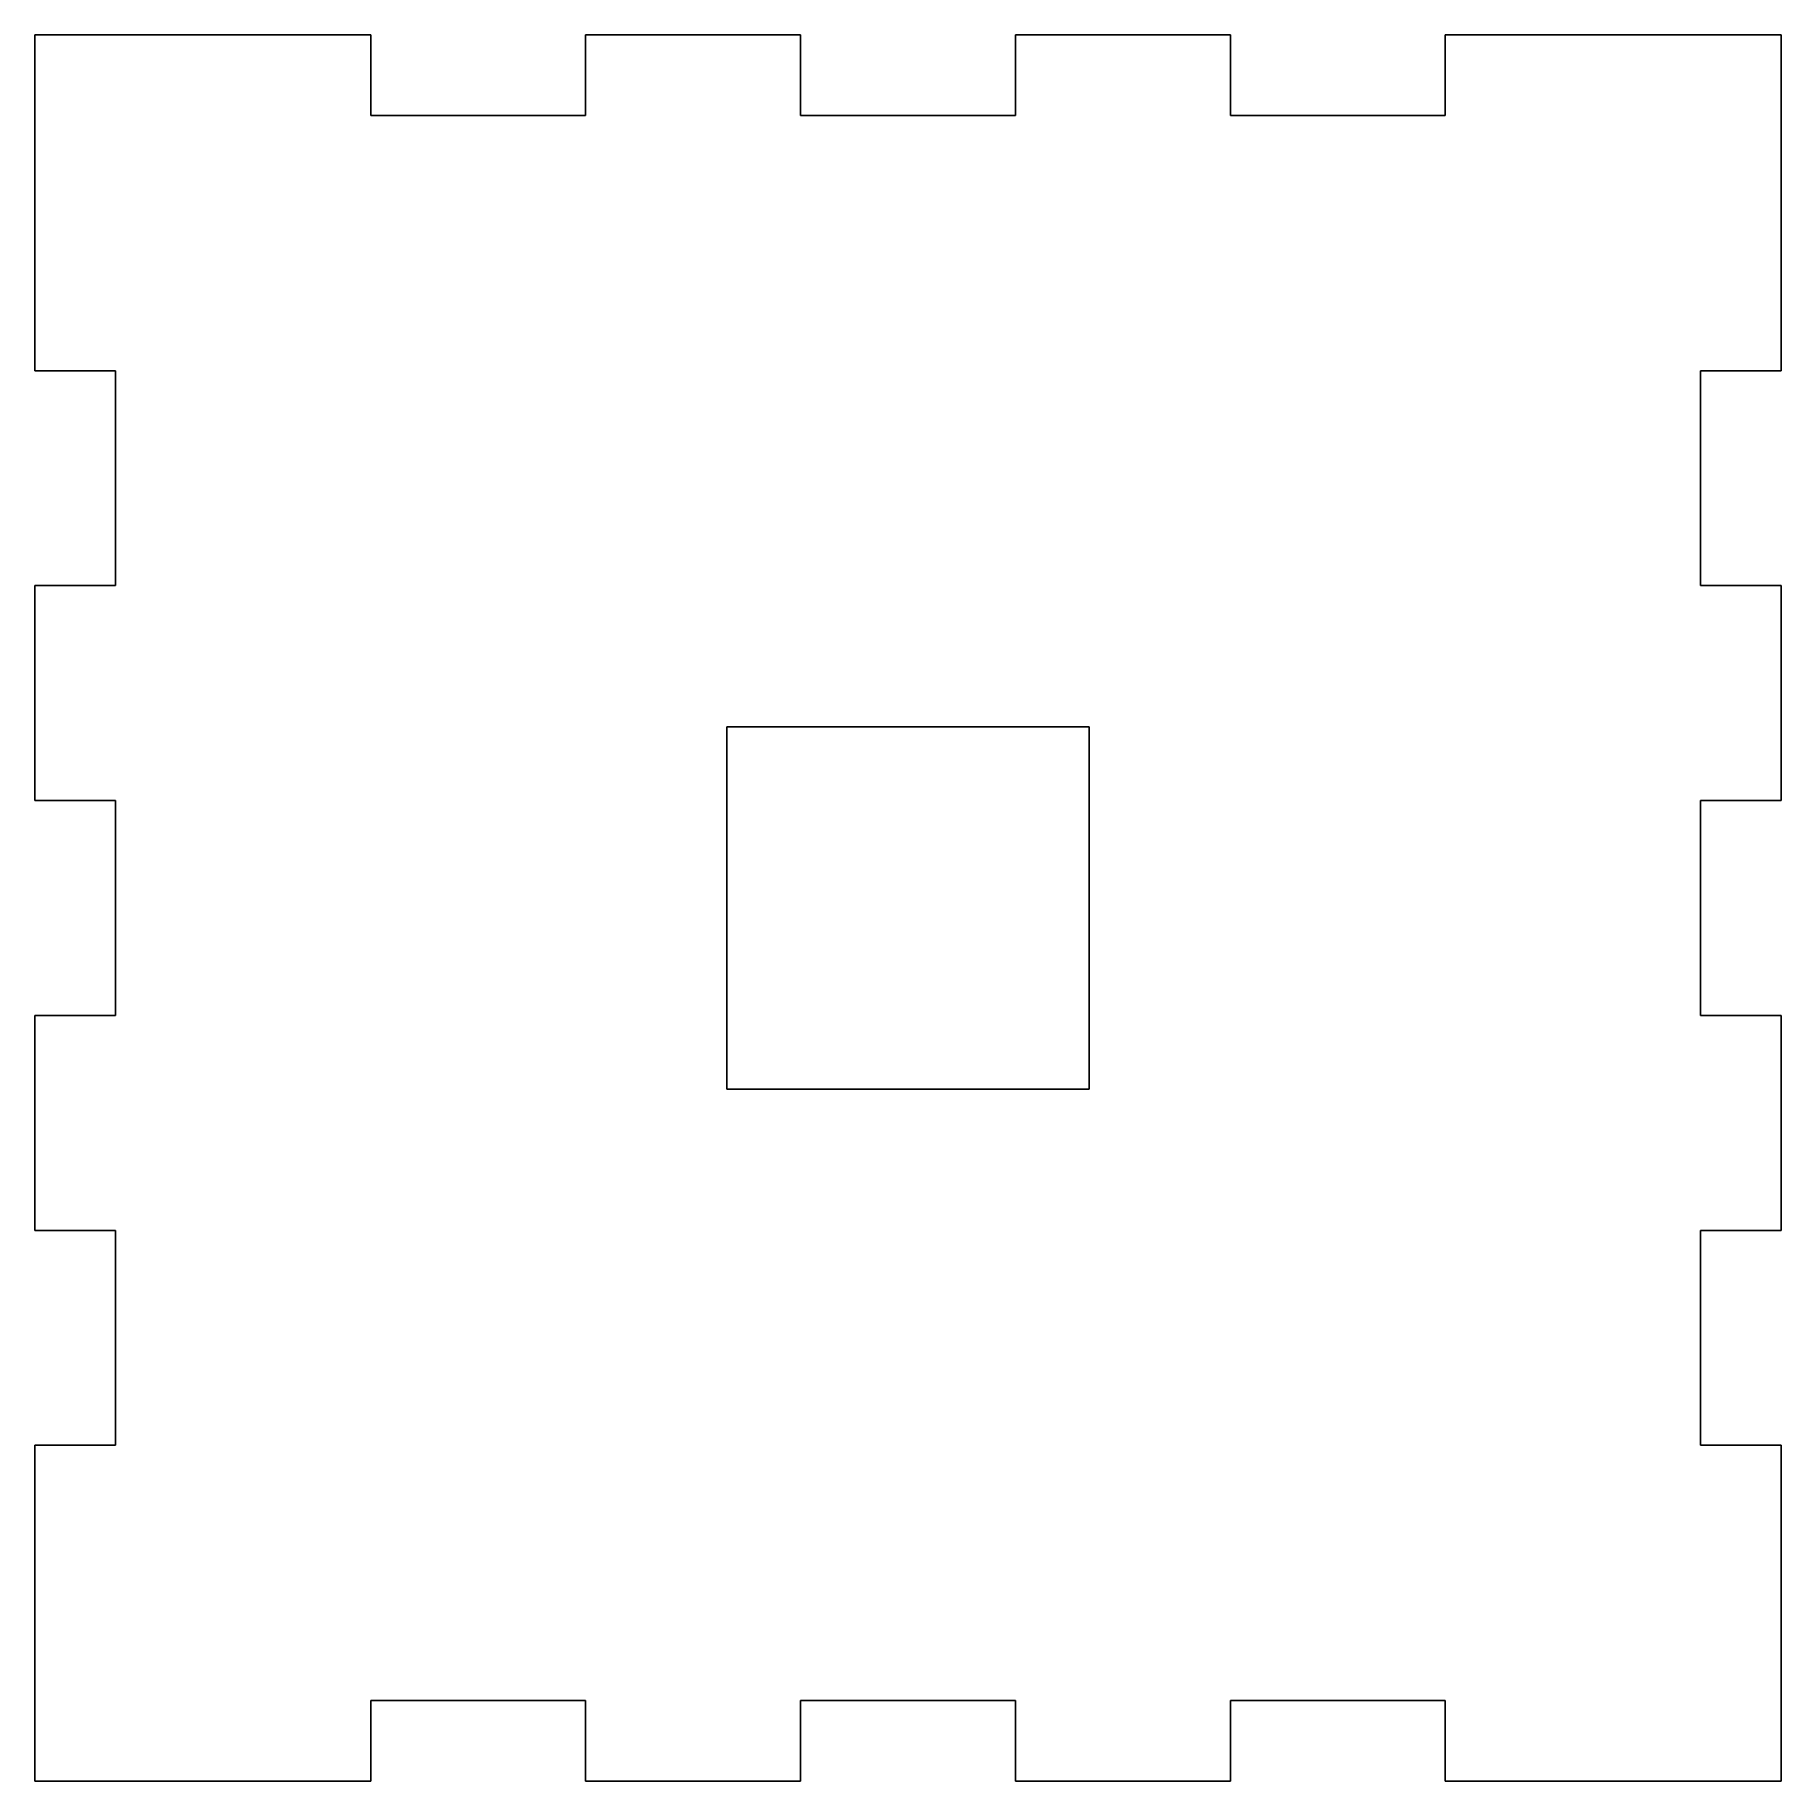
# Model space of a CAD drawing. Header units: millimetres. Extents: x 0 to 65, y -65 to 0.
import ezdxf

# ---------------------------------------------------------------- set-up
doc = ezdxf.new("R2010")
doc.units = ezdxf.units.MM
doc.layers.add('Body', color=7, linetype='CONTINUOUS')

msp = doc.modelspace()

# ---------------------------------------------------------------- linework, layer by layer
at = {"layer": 'Body'}
for p, q in [((0, 0), (0, 0, 3)), ((0, 0), (12.5, 0)), ((0, 0, 3), (12.5, 0, 3)), ((0, 0), (0, 0, 3)), ((0, -12.5), (0, 0)), ((0, -12.5, 3), (0, 0, 3)), ((0, 0), (12.5, 0)), ((0, -12.5), (0, 0)), ((0, 0, 3), (12.5, 0, 3)), ((0, -12.5, 3), (0, 0, 3)), ((12.5, 0), (12.5, 0, 3)), ((12.5, 0), (12.5, 0, 3)), ((12.5, 0), (12.5, -3)), ((12.5, 0, 3), (12.5, -3, 3)), ((12.5, 0), (12.5, -3)), ((12.5, 0, 3), (12.5, -3, 3)), ((20.5, 0), (20.5, 0, 3)), ((20.5, -3), (20.5, 0)), ((20.5, -3, 3), (20.5, 0, 3)), ((20.5, 0), (20.5, 0, 3)), ((20.5, 0), (28.5, 0)), ((20.5, 0, 3), (28.5, 0, 3)), ((20.5, -3), (20.5, 0)), ((20.5, 0), (28.5, 0)), ((20.5, -3, 3), (20.5, 0, 3)), ((20.5, 0, 3), (28.5, 0, 3)), ((28.5, 0), (28.5, 0, 3)), ((28.5, 0), (28.5, 0, 3)), ((28.5, 0), (28.5, -3)), ((28.5, 0, 3), (28.5, -3, 3)), ((28.5, 0), (28.5, -3)), ((28.5, 0, 3), (28.5, -3, 3)), ((36.5, 0), (36.5, 0, 3)), ((36.5, -3), (36.5, 0)), ((36.5, -3, 3), (36.5, 0, 3)), ((36.5, 0), (36.5, 0, 3)), ((36.5, 0), (44.5, 0)), ((36.5, 0, 3), (44.5, 0, 3)), ((36.5, -3), (36.5, 0)), ((36.5, 0), (44.5, 0)), ((36.5, -3, 3), (36.5, 0, 3)), ((36.5, 0, 3), (44.5, 0, 3)), ((44.5, 0), (44.5, 0, 3)), ((44.5, 0), (44.5, 0, 3)), ((44.5, 0), (44.5, -3)), ((44.5, 0, 3), (44.5, -3, 3)), ((44.5, 0), (44.5, -3)), ((44.5, 0, 3), (44.5, -3, 3)), ((52.5, 0), (52.5, 0, 3)), ((52.5, -3), (52.5, 0)), ((52.5, -3, 3), (52.5, 0, 3)), ((52.5, 0), (52.5, 0, 3)), ((52.5, 0), (65, 0)), ((52.5, 0, 3), (65, 0, 3)), ((52.5, -3), (52.5, 0)), ((52.5, 0), (65, 0)), ((52.5, -3, 3), (52.5, 0, 3)), ((52.5, 0, 3), (65, 0, 3)), ((65, 0), (65, 0, 3)), ((65, 0), (65, 0, 3)), ((65, 0), (65, -12.5)), ((65, 0, 3), (65, -12.5, 3)), ((65, 0), (65, -12.5)), ((65, 0, 3), (65, -12.5, 3)), ((12.5, -3), (12.5, -3, 3)), ((12.5, -3), (12.5, -3, 3)), ((12.5, -3), (20.5, -3)), ((12.5, -3, 3), (20.5, -3, 3)), ((12.5, -3), (20.5, -3)), ((12.5, -3, 3), (20.5, -3, 3)), ((20.5, -3), (20.5, -3, 3)), ((20.5, -3), (20.5, -3, 3)), ((28.5, -3), (28.5, -3, 3)), ((28.5, -3), (28.5, -3, 3)), ((28.5, -3), (36.5, -3)), ((28.5, -3, 3), (36.5, -3, 3)), ((28.5, -3), (36.5, -3)), ((28.5, -3, 3), (36.5, -3, 3)), ((36.5, -3), (36.5, -3, 3)), ((36.5, -3), (36.5, -3, 3)), ((44.5, -3), (44.5, -3, 3)), ((44.5, -3), (44.5, -3, 3)), ((44.5, -3), (52.5, -3)), ((44.5, -3, 3), (52.5, -3, 3)), ((44.5, -3), (52.5, -3)), ((44.5, -3, 3), (52.5, -3, 3)), ((52.5, -3), (52.5, -3, 3)), ((52.5, -3), (52.5, -3, 3)), ((0, -12.5), (0, -12.5, 3)), ((3, -12.5), (0, -12.5)), ((3, -12.5, 3), (0, -12.5, 3)), ((0, -12.5), (0, -12.5, 3)), ((3, -12.5), (0, -12.5)), ((3, -12.5, 3), (0, -12.5, 3)), ((3, -12.5), (3, -12.5, 3)), ((3, -20.5), (3, -12.5)), ((3, -20.5, 3), (3, -12.5, 3)), ((3, -12.5), (3, -12.5, 3)), ((3, -20.5), (3, -12.5)), ((3, -20.5, 3), (3, -12.5, 3)), ((62, -12.5), (62, -12.5, 3)), ((65, -12.5), (62, -12.5)), ((65, -12.5, 3), (62, -12.5, 3)), ((62, -12.5), (62, -12.5, 3)), ((62, -12.5), (62, -20.5)), ((62, -12.5, 3), (62, -20.5, 3)), ((65, -12.5), (62, -12.5)), ((62, -12.5), (62, -20.5)), ((65, -12.5, 3), (62, -12.5, 3)), ((62, -12.5, 3), (62, -20.5, 3)), ((65, -12.5), (65, -12.5, 3)), ((65, -12.5), (65, -12.5, 3)), ((0, -20.5), (0, -20.5, 3)), ((0, -28.5), (0, -20.5)), ((0, -28.5, 3), (0, -20.5, 3)), ((0, -20.5), (0, -20.5, 3)), ((0, -20.5), (3, -20.5)), ((0, -20.5, 3), (3, -20.5, 3)), ((0, -28.5), (0, -20.5)), ((0, -20.5), (3, -20.5)), ((0, -28.5, 3), (0, -20.5, 3)), ((0, -20.5, 3), (3, -20.5, 3)), ((3, -20.5), (3, -20.5, 3)), ((3, -20.5), (3, -20.5, 3)), ((62, -20.5), (62, -20.5, 3)), ((62, -20.5), (62, -20.5, 3)), ((62, -20.5), (65, -20.5)), ((62, -20.5, 3), (65, -20.5, 3)), ((62, -20.5), (65, -20.5)), ((62, -20.5, 3), (65, -20.5, 3)), ((65, -20.5), (65, -20.5, 3)), ((65, -20.5), (65, -20.5, 3)), ((65, -20.5), (65, -28.5)), ((65, -20.5, 3), (65, -28.5, 3)), ((65, -20.5), (65, -28.5)), ((65, -20.5, 3), (65, -28.5, 3)), ((25.75, -25.75), (25.75, -25.75, 3)), ((25.75, -25.75), (39.25, -25.75)), ((25.75, -25.75, 3), (39.25, -25.75, 3)), ((25.75, -25.75), (25.75, -25.75, 3)), ((25.75, -39.25), (25.75, -25.75)), ((25.75, -39.25, 3), (25.75, -25.75, 3)), ((25.75, -25.75), (39.25, -25.75)), ((25.75, -39.25), (25.75, -25.75)), ((25.75, -25.75, 3), (39.25, -25.75, 3)), ((25.75, -39.25, 3), (25.75, -25.75, 3)), ((39.25, -25.75), (39.25, -25.75, 3)), ((39.25, -25.75), (39.25, -25.75, 3)), ((39.25, -25.75), (39.25, -39.25)), ((39.25, -25.75, 3), (39.25, -39.25, 3)), ((39.25, -25.75), (39.25, -39.25)), ((39.25, -25.75, 3), (39.25, -39.25, 3)), ((0, -28.5), (0, -28.5, 3)), ((3, -28.5), (0, -28.5)), ((3, -28.5, 3), (0, -28.5, 3)), ((0, -28.5), (0, -28.5, 3)), ((3, -28.5), (0, -28.5)), ((3, -28.5, 3), (0, -28.5, 3)), ((3, -28.5), (3, -28.5, 3)), ((3, -36.5), (3, -28.5)), ((3, -36.5, 3), (3, -28.5, 3)), ((3, -28.5), (3, -28.5, 3)), ((3, -36.5), (3, -28.5)), ((3, -36.5, 3), (3, -28.5, 3)), ((62, -28.5), (62, -28.5, 3)), ((65, -28.5), (62, -28.5)), ((65, -28.5, 3), (62, -28.5, 3)), ((62, -28.5), (62, -28.5, 3)), ((62, -28.5), (62, -36.5)), ((62, -28.5, 3), (62, -36.5, 3)), ((65, -28.5), (62, -28.5)), ((62, -28.5), (62, -36.5)), ((65, -28.5, 3), (62, -28.5, 3)), ((62, -28.5, 3), (62, -36.5, 3)), ((65, -28.5), (65, -28.5, 3)), ((65, -28.5), (65, -28.5, 3)), ((0, -36.5), (0, -36.5, 3)), ((0, -44.5), (0, -36.5)), ((0, -44.5, 3), (0, -36.5, 3)), ((0, -36.5), (0, -36.5, 3)), ((0, -36.5), (3, -36.5)), ((0, -36.5, 3), (3, -36.5, 3)), ((0, -44.5), (0, -36.5)), ((0, -36.5), (3, -36.5)), ((0, -44.5, 3), (0, -36.5, 3)), ((0, -36.5, 3), (3, -36.5, 3)), ((3, -36.5), (3, -36.5, 3)), ((3, -36.5), (3, -36.5, 3)), ((62, -36.5), (62, -36.5, 3)), ((62, -36.5), (62, -36.5, 3)), ((62, -36.5), (65, -36.5)), ((62, -36.5, 3), (65, -36.5, 3)), ((62, -36.5), (65, -36.5)), ((62, -36.5, 3), (65, -36.5, 3)), ((65, -36.5), (65, -36.5, 3)), ((65, -36.5), (65, -36.5, 3)), ((65, -36.5), (65, -44.5)), ((65, -36.5, 3), (65, -44.5, 3)), ((65, -36.5), (65, -44.5)), ((65, -36.5, 3), (65, -44.5, 3)), ((25.75, -39.25), (25.75, -39.25, 3)), ((39.25, -39.25), (25.75, -39.25)), ((39.25, -39.25, 3), (25.75, -39.25, 3)), ((25.75, -39.25), (25.75, -39.25, 3)), ((39.25, -39.25), (25.75, -39.25)), ((39.25, -39.25, 3), (25.75, -39.25, 3)), ((39.25, -39.25), (39.25, -39.25, 3)), ((39.25, -39.25), (39.25, -39.25, 3)), ((0, -44.5), (0, -44.5, 3)), ((3, -44.5), (0, -44.5)), ((3, -44.5, 3), (0, -44.5, 3)), ((0, -44.5), (0, -44.5, 3)), ((3, -44.5), (0, -44.5)), ((3, -44.5, 3), (0, -44.5, 3)), ((3, -44.5), (3, -44.5, 3)), ((3, -52.5), (3, -44.5)), ((3, -52.5, 3), (3, -44.5, 3)), ((3, -44.5), (3, -44.5, 3)), ((3, -52.5), (3, -44.5)), ((3, -52.5, 3), (3, -44.5, 3)), ((62, -44.5), (62, -44.5, 3)), ((65, -44.5), (62, -44.5)), ((65, -44.5, 3), (62, -44.5, 3)), ((62, -44.5), (62, -44.5, 3)), ((62, -44.5), (62, -52.5)), ((62, -44.5, 3), (62, -52.5, 3)), ((65, -44.5), (62, -44.5)), ((62, -44.5), (62, -52.5)), ((65, -44.5, 3), (62, -44.5, 3)), ((62, -44.5, 3), (62, -52.5, 3)), ((65, -44.5), (65, -44.5, 3)), ((65, -44.5), (65, -44.5, 3)), ((0, -52.5), (0, -52.5, 3)), ((0, -65), (0, -52.5)), ((0, -65, 3), (0, -52.5, 3)), ((0, -52.5), (0, -52.5, 3)), ((0, -52.5), (3, -52.5)), ((0, -52.5, 3), (3, -52.5, 3)), ((0, -65), (0, -52.5)), ((0, -52.5), (3, -52.5)), ((0, -65, 3), (0, -52.5, 3)), ((0, -52.5, 3), (3, -52.5, 3)), ((3, -52.5), (3, -52.5, 3)), ((3, -52.5), (3, -52.5, 3)), ((62, -52.5), (62, -52.5, 3)), ((62, -52.5), (62, -52.5, 3)), ((62, -52.5), (65, -52.5)), ((62, -52.5, 3), (65, -52.5, 3)), ((62, -52.5), (65, -52.5)), ((62, -52.5, 3), (65, -52.5, 3)), ((65, -52.5), (65, -52.5, 3)), ((65, -52.5), (65, -52.5, 3)), ((65, -52.5), (65, -65)), ((65, -52.5, 3), (65, -65, 3)), ((65, -52.5), (65, -65)), ((65, -52.5, 3), (65, -65, 3)), ((12.5, -62), (12.5, -62, 3)), ((20.5, -62), (12.5, -62)), ((20.5, -62, 3), (12.5, -62, 3)), ((12.5, -62), (12.5, -62, 3)), ((12.5, -62), (12.5, -65)), ((12.5, -62, 3), (12.5, -65, 3)), ((20.5, -62), (12.5, -62)), ((12.5, -62), (12.5, -65)), ((20.5, -62, 3), (12.5, -62, 3)), ((12.5, -62, 3), (12.5, -65, 3)), ((20.5, -62), (20.5, -62, 3)), ((20.5, -65), (20.5, -62)), ((20.5, -65, 3), (20.5, -62, 3)), ((20.5, -62), (20.5, -62, 3)), ((20.5, -65), (20.5, -62)), ((20.5, -65, 3), (20.5, -62, 3)), ((28.5, -62), (28.5, -62, 3)), ((36.5, -62), (28.5, -62)), ((36.5, -62, 3), (28.5, -62, 3)), ((28.5, -62), (28.5, -62, 3)), ((28.5, -62), (28.5, -65)), ((28.5, -62, 3), (28.5, -65, 3)), ((36.5, -62), (28.5, -62)), ((28.5, -62), (28.5, -65)), ((36.5, -62, 3), (28.5, -62, 3)), ((28.5, -62, 3), (28.5, -65, 3)), ((36.5, -62), (36.5, -62, 3)), ((36.5, -65), (36.5, -62)), ((36.5, -65, 3), (36.5, -62, 3)), ((36.5, -62), (36.5, -62, 3)), ((36.5, -65), (36.5, -62)), ((36.5, -65, 3), (36.5, -62, 3)), ((44.5, -62), (44.5, -62, 3)), ((52.5, -62), (44.5, -62)), ((52.5, -62, 3), (44.5, -62, 3)), ((44.5, -62), (44.5, -62, 3)), ((44.5, -62), (44.5, -65)), ((44.5, -62, 3), (44.5, -65, 3)), ((52.5, -62), (44.5, -62)), ((44.5, -62), (44.5, -65)), ((52.5, -62, 3), (44.5, -62, 3)), ((44.5, -62, 3), (44.5, -65, 3)), ((52.5, -62), (52.5, -62, 3)), ((52.5, -65), (52.5, -62)), ((52.5, -65, 3), (52.5, -62, 3)), ((52.5, -62), (52.5, -62, 3)), ((52.5, -65), (52.5, -62)), ((52.5, -65, 3), (52.5, -62, 3)), ((0, -65), (0, -65, 3)), ((12.5, -65), (0, -65)), ((12.5, -65, 3), (0, -65, 3)), ((0, -65), (0, -65, 3)), ((12.5, -65), (0, -65)), ((12.5, -65, 3), (0, -65, 3)), ((12.5, -65), (12.5, -65, 3)), ((12.5, -65), (12.5, -65, 3)), ((20.5, -65), (20.5, -65, 3)), ((28.5, -65), (20.5, -65)), ((28.5, -65, 3), (20.5, -65, 3)), ((20.5, -65), (20.5, -65, 3)), ((28.5, -65), (20.5, -65)), ((28.5, -65, 3), (20.5, -65, 3)), ((28.5, -65), (28.5, -65, 3)), ((28.5, -65), (28.5, -65, 3)), ((36.5, -65), (36.5, -65, 3)), ((44.5, -65), (36.5, -65)), ((44.5, -65, 3), (36.5, -65, 3)), ((36.5, -65), (36.5, -65, 3)), ((44.5, -65), (36.5, -65)), ((44.5, -65, 3), (36.5, -65, 3)), ((44.5, -65), (44.5, -65, 3)), ((44.5, -65), (44.5, -65, 3)), ((52.5, -65), (52.5, -65, 3)), ((65, -65), (52.5, -65)), ((65, -65, 3), (52.5, -65, 3)), ((52.5, -65), (52.5, -65, 3)), ((65, -65), (52.5, -65)), ((65, -65, 3), (52.5, -65, 3)), ((65, -65), (65, -65, 3)), ((65, -65), (65, -65, 3))]:
    msp.add_line(p, q, dxfattribs=at)

doc.saveas('drawing.dxf')
